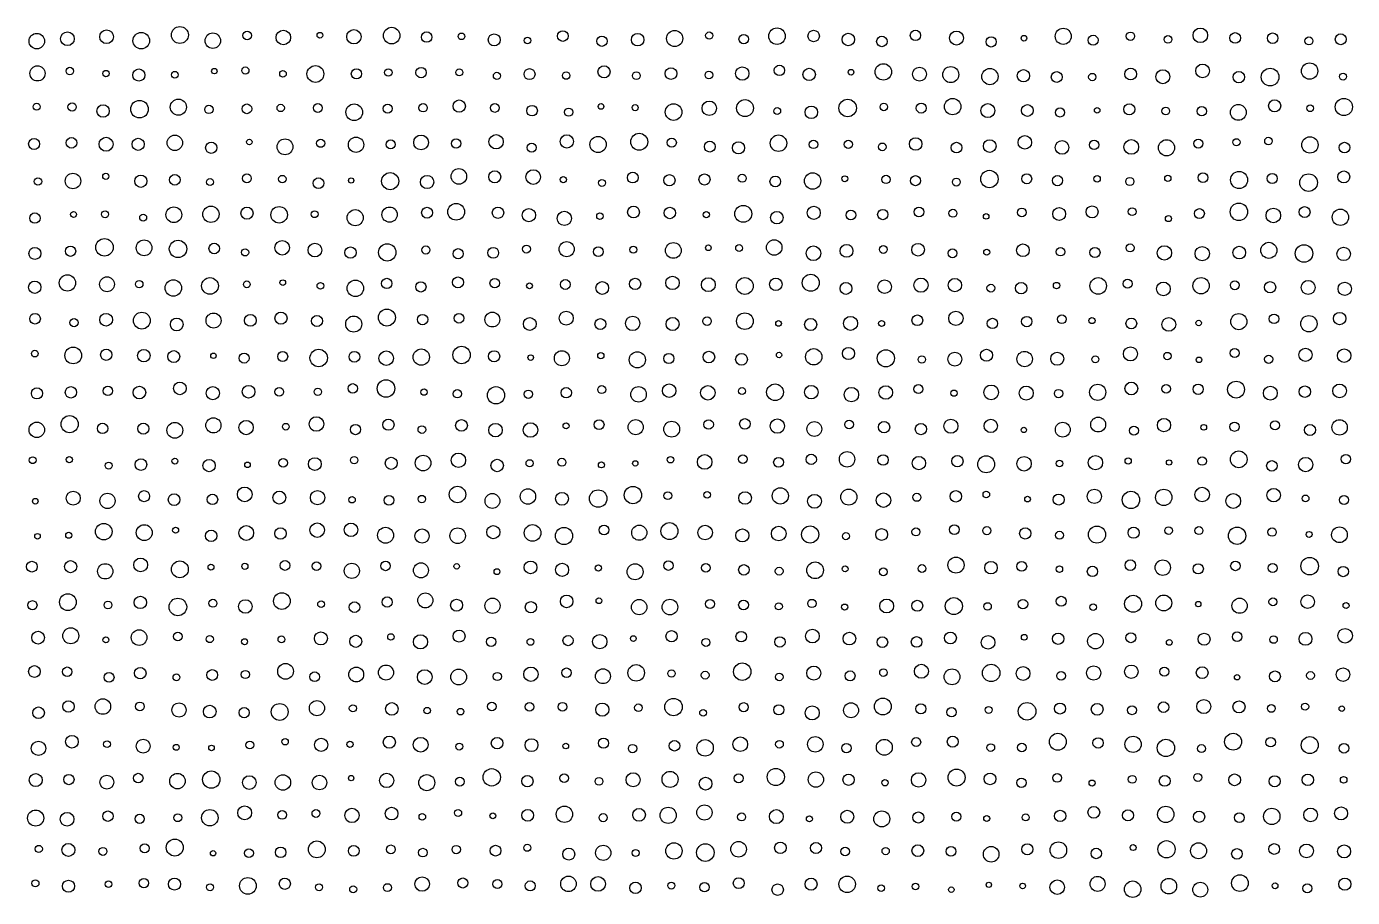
# Model space of a CAD drawing. Extents: x -295 to 305, y -195 to 205.
# Drawn here: x -294.5 to -219.4, y -44.6 to 4.7 of the extents above; entities that cross this region are included whole.
import ezdxf

# ---------------------------------------------------------------- set-up
doc = ezdxf.new("R2010")
doc.units = 0

msp = doc.modelspace()

# ---------------------------------------------------------------- linework, layer by layer
at = {"layer": 'VIA'}
for centre, radius in [((-285.813, 4.1965), 0.4796), ((-273.8267, 4.1605), 0.4696), ((-252.0139, 4.1305), 0.4703), ((-235.8117, 4.1219), 0.4563), ((-228.0515, 4.1787), 0.4118), ((-293.9139, 3.849), 0.4406), ((-292.1802, 3.9865), 0.3886), ((-289.9634, 4.098), 0.3911), ((-288.0017, 3.8728), 0.4675), ((-283.9527, 3.8733), 0.4363), ((-282.0102, 4.1664), 0.247), ((-279.9587, 4.0542), 0.4131), ((-277.8878, 4.1823), 0.1618), ((-275.9636, 4.0972), 0.4053), ((-271.8439, 4.0795), 0.2981), ((-269.873, 4.1192), 0.1865), ((-268.0206, 3.9182), 0.3403), ((-266.14, 3.8865), 0.1905), ((-264.1377, 4.1353), 0.3018), ((-261.9221, 3.8423), 0.2912), ((-259.9005, 3.9312), 0.3562), ((-257.8058, 3.9969), 0.4576), ((-255.8504, 4.1626), 0.2041), ((-253.8978, 3.963), 0.2699), ((-249.9397, 4.139), 0.3253), ((-247.9778, 3.942), 0.3529), ((-246.0766, 3.8298), 0.2964), ((-244.1767, 4.1766), 0.2941), ((-241.8512, 4.0237), 0.3945), ((-239.8917, 3.8054), 0.291), ((-238.0363, 4.0129), 0.1583), ((-234.1228, 3.8982), 0.2859), ((-232.0073, 4.1238), 0.2382), ((-229.8821, 3.9461), 0.2183), ((-226.0795, 4.0296), 0.3032), ((-223.9565, 4.0146), 0.2961), ((-221.903, 3.8588), 0.2243), ((-220.1035, 3.9524), 0.306), ((-293.8766, 2.023), 0.4291), ((-292.0456, 2.1562), 0.2129), ((-288.1399, 1.9288), 0.3435), ((-283.8643, 2.1496), 0.1532), ((-282.1079, 2.1827), 0.2029), ((-278.1441, 1.989), 0.4768), ((-275.8231, 1.996), 0.2894), ((-274.0163, 2.0754), 0.2094), ((-272.1649, 2.0643), 0.293), ((-270.0029, 2.0797), 0.1971), ((-266.0233, 1.9803), 0.3106), ((-261.8059, 2.1133), 0.341), ((-258.0174, 2.0135), 0.3314), ((-253.9781, 2.013), 0.3783), ((-251.8778, 2.1945), 0.2949), ((-250.1931, 1.9643), 0.3513), ((-245.9936, 2.1088), 0.4643), ((-243.9515, 1.9768), 0.3951), ((-242.1799, 1.9523), 0.4537), ((-239.963, 1.8435), 0.4591), ((-231.994, 1.9832), 0.3336), ((-227.9263, 2.1659), 0.3852), ((-224.101, 1.817), 0.4991), ((-221.8664, 2.155), 0.4633), ((-289.9975, 2.0139), 0.1799), ((-286.0995, 1.9487), 0.1895), ((-279.9798, 2.0016), 0.1864), ((-267.8693, 1.8835), 0.2016), ((-263.9484, 1.897), 0.2104), ((-259.9762, 1.8923), 0.2224), ((-255.8692, 1.9312), 0.2185), ((-247.8209, 2.0896), 0.158), ((-238.0643, 1.8916), 0.3461), ((-236.1807, 1.8176), 0.3059), ((-234.168, 1.817), 0.2081), ((-230.1783, 1.8352), 0.3941), ((-225.8736, 1.8134), 0.3234), ((-219.9733, 1.8395), 0.1907), ((-293.9224, 0.1364), 0.1992), ((-291.9143, 0.1209), 0.2361), ((-290.1621, -0.1095), 0.3532), ((-288.1005, -0.0023), 0.4949), ((-285.8997, 0.114), 0.4563), ((-284.1708, -0.0172), 0.235), ((-282.0221, 0.0177), 0.2752), ((-280.1088, 0.0648), 0.2079), ((-278.0085, 0.0653), 0.2501), ((-275.9473, -0.1798), 0.4719), ((-274.0542, 0.0286), 0.2527), ((-272.0447, 0.0786), 0.2366), ((-270.001, 0.169), 0.3477), ((-267.9857, 0.0668), 0.2488), ((-265.8795, -0.0896), 0.299), ((-263.8095, -0.1743), 0.2301), ((-261.9734, 0.1526), 0.1594), ((-260.0429, 0.0837), 0.1725), ((-257.8653, -0.1635), 0.4716), ((-255.8484, 0.0471), 0.4097), ((-253.8255, 0.0588), 0.478), ((-252.0008, -0.1092), 0.1921), ((-250.0695, -0.1805), 0.3511), ((-248.0161, 0.0629), 0.4941), ((-245.9679, 0.1236), 0.2126), ((-243.8481, 0.0611), 0.2848), ((-242.0713, 0.1433), 0.4644), ((-240.082, -0.0852), 0.3967), ((-237.8405, -0.0766), 0.3318), ((-235.9918, -0.1879), 0.2585), ((-233.8894, -0.0679), 0.1556), ((-232.073, -0.0108), 0.3161), ((-230.0081, -0.1087), 0.2194), ((-227.9675, -0.1161), 0.2669), ((-225.9005, -0.1857), 0.4484), ((-223.8446, 0.1841), 0.3425), ((-221.8329, 0.0494), 0.1902), ((-219.9259, 0.1215), 0.4875), ((-286.0997, -1.9071), 0.4361), ((-272.1604, -1.8868), 0.4183), ((-267.9117, -1.8473), 0.4058), ((-263.9109, -1.8299), 0.3776), ((-259.8147, -1.8471), 0.4799), ((-251.9304, -1.9288), 0.4645), ((-237.983, -1.8827), 0.382), ((-294.0656, -1.9718), 0.3126), ((-291.9496, -1.9079), 0.302), ((-289.9936, -1.99), 0.3936), ((-288.1763, -1.9913), 0.3442), ((-284.0416, -2.1868), 0.3166), ((-281.8822, -1.8603), 0.154), ((-279.8622, -2.1333), 0.4463), ((-277.8467, -1.9318), 0.2306), ((-275.8445, -2.0154), 0.4331), ((-273.8785, -1.9988), 0.2562), ((-270.1834, -1.945), 0.2648), ((-265.8976, -2.1778), 0.2598), ((-262.1429, -2.0021), 0.4604), ((-257.9709, -1.8943), 0.2595), ((-255.8191, -2.1215), 0.3078), ((-254.1902, -2.1878), 0.3434), ((-249.9451, -1.996), 0.2415), ((-247.9772, -1.9934), 0.2276), ((-246.057, -2.1354), 0.2164), ((-244.1663, -1.9719), 0.3515), ((-241.8541, -2.1784), 0.3029), ((-239.9711, -2.0913), 0.3558), ((-235.8813, -2.1685), 0.3882), ((-234.0635, -2.0238), 0.2685), ((-231.9583, -2.1388), 0.4154), ((-229.9644, -2.188), 0.458), ((-228.1591, -1.9485), 0.2558), ((-226.0074, -1.8745), 0.2022), ((-224.1945, -1.8056), 0.2131), ((-221.8476, -2.0248), 0.4628), ((-219.8919, -2.1772), 0.2998), ((-291.8672, -4.0686), 0.4406), ((-290.0081, -3.8007), 0.1738), ((-288.0255, -4.0805), 0.3473), ((-286.0984, -4.0018), 0.3025), ((-282.0211, -3.9178), 0.2483), ((-280.0152, -3.9621), 0.2127), ((-273.9114, -4.078), 0.4866), ((-271.823, -4.1254), 0.3745), ((-270.0228, -3.8081), 0.4396), ((-267.9909, -3.833), 0.3391), ((-265.8128, -3.8444), 0.413), ((-260.1785, -3.8768), 0.3044), ((-258.1071, -4.0282), 0.3217), ((-256.1183, -3.9828), 0.3162), ((-253.9836, -3.9127), 0.2273), ((-249.9987, -4.0655), 0.4654), ((-245.8416, -3.9797), 0.233), ((-239.9902, -3.9568), 0.4926), ((-237.8759, -3.9441), 0.28), ((-229.8908, -3.9232), 0.1761), ((-227.9014, -3.8759), 0.2752), ((-225.8568, -4.0099), 0.4839), ((-223.9795, -3.9264), 0.2851), ((-221.9241, -4.1609), 0.4985), ((-219.9302, -3.8389), 0.3374), ((-293.8471, -4.0948), 0.2087), ((-284.11, -4.1272), 0.1956), ((-277.97, -4.1939), 0.3046), ((-276.1211, -4.0406), 0.1503), ((-264.1105, -3.9873), 0.1759), ((-261.925, -4.1783), 0.1963), ((-252.1102, -4.0923), 0.3031), ((-248.1758, -3.9426), 0.1696), ((-244.1746, -4.0499), 0.2841), ((-241.8622, -4.128), 0.2243), ((-236.1362, -4.0486), 0.2893), ((-233.8935, -3.9455), 0.1819), ((-232.0419, -4.0977), 0.2311), ((-294.0208, -6.1663), 0.2961), ((-291.836, -5.9633), 0.1701), ((-290.0502, -5.9543), 0.1947), ((-287.8943, -6.1395), 0.1971), ((-286.1565, -5.9784), 0.4461), ((-284.0598, -5.9533), 0.4607), ((-282.0159, -5.8913), 0.3434), ((-280.1989, -5.9813), 0.4675), ((-278.1891, -5.9487), 0.1925), ((-275.8897, -6.1468), 0.4567), ((-273.9429, -5.972), 0.4317), ((-271.8246, -5.8617), 0.3065), ((-270.1738, -5.8097), 0.4746), ((-267.8079, -5.8632), 0.3222), ((-266.0579, -6.0004), 0.3759), ((-264.0522, -6.1857), 0.4049), ((-262.0374, -6.0621), 0.1842), ((-260.135, -5.8261), 0.3328), ((-258.0812, -5.8775), 0.3232), ((-256.0149, -5.9775), 0.1745), ((-253.9221, -5.9264), 0.4798), ((-252.0196, -6.1418), 0.3537), ((-249.9331, -5.8705), 0.3706), ((-247.8324, -5.996), 0.2751), ((-246.0274, -5.9661), 0.2915), ((-243.9803, -5.8184), 0.2748), ((-242.056, -5.8973), 0.2255), ((-240.1757, -6.0724), 0.1554), ((-238.1533, -5.8435), 0.2459), ((-236.0424, -5.9322), 0.3638), ((-234.1772, -5.817), 0.3384), ((-231.9112, -5.8051), 0.2199), ((-228.1024, -5.9125), 0.2805), ((-225.8702, -5.8124), 0.4925), ((-223.9185, -6.0205), 0.4141), ((-222.1491, -5.8249), 0.3065), ((-220.1218, -6.1229), 0.4615), ((-229.8546, -6.1931), 0.1744), ((-290.0839, -7.8246), 0.4952), ((-287.8417, -7.8522), 0.4451), ((-285.9207, -7.9128), 0.4916), ((-280.0248, -7.8456), 0.4127), ((-263.9208, -7.9231), 0.4288), ((-252.1718, -7.8339), 0.4379), ((-294.0241, -8.1703), 0.3393), ((-292.001, -8.045), 0.29), ((-283.8701, -7.8898), 0.3001), ((-282.1246, -8.1076), 0.2046), ((-278.17, -7.9786), 0.3905), ((-276.156, -8.1228), 0.3189), ((-274.0772, -8.1102), 0.493), ((-271.8898, -7.9714), 0.2302), ((-270.062, -8.1847), 0.2884), ((-268.0789, -8.1344), 0.3088), ((-266.1971, -7.9215), 0.2227), ((-262.1326, -8.0689), 0.274), ((-260.1471, -7.9558), 0.2028), ((-257.8806, -7.9987), 0.4469), ((-255.8984, -7.8474), 0.159), ((-254.1592, -7.8629), 0.1927), ((-249.9527, -8.1607), 0.4131), ((-248.0758, -8.0231), 0.3632), ((-245.9941, -7.9447), 0.2182), ((-244.0255, -7.9597), 0.358), ((-242.0798, -8.1609), 0.2479), ((-240.1405, -8.0982), 0.1703), ((-238.0954, -7.9872), 0.361), ((-235.9677, -8.0694), 0.2413), ((-234.0161, -8.113), 0.2892), ((-232.0248, -7.854), 0.2253), ((-230.0857, -8.1388), 0.4069), ((-227.9449, -8.1802), 0.4046), ((-225.8446, -8.1233), 0.3588), ((-224.1733, -7.9935), 0.4534), ((-222.1803, -8.1727), 0.4956), ((-219.9379, -8.1976), 0.3788), ((-294.0304, -10.0827), 0.3519), ((-292.1804, -9.8377), 0.4619), ((-289.9403, -9.9139), 0.4212), ((-288.1165, -9.9064), 0.2121), ((-286.1864, -10.1244), 0.4644), ((-284.1105, -10.0083), 0.4725), ((-282.0266, -9.918), 0.1924), ((-279.9896, -9.8207), 0.1591), ((-275.88, -10.1418), 0.4672), ((-274.106, -9.8687), 0.2921), ((-270.0734, -9.8081), 0.309), ((-267.9928, -9.8518), 0.2689), ((-263.9923, -9.9274), 0.2777), ((-260.0445, -9.892), 0.319), ((-257.9318, -9.8366), 0.3824), ((-255.9024, -9.9373), 0.3933), ((-253.8314, -10.0115), 0.4766), ((-252.0811, -9.9172), 0.3548), ((-250.1038, -9.8278), 0.4818), ((-245.923, -10.0524), 0.3811), ((-243.8646, -9.9658), 0.4018), ((-241.9457, -9.9624), 0.3784), ((-233.8309, -10.0082), 0.4683), ((-232.1707, -9.8811), 0.2529), ((-228.0069, -9.9963), 0.4598), ((-226.0994, -9.9692), 0.2527), ((-221.9482, -10.093), 0.3959), ((-277.8635, -10.0038), 0.1876), ((-272.1707, -10.0643), 0.291), ((-266.0262, -10.0017), 0.1644), ((-261.9064, -10.1238), 0.3608), ((-248.1118, -10.1516), 0.3359), ((-239.9075, -10.1321), 0.2218), ((-238.1927, -10.1334), 0.3278), ((-236.1873, -9.9871), 0.1816), ((-230.1379, -10.1766), 0.3874), ((-224.1011, -10.0825), 0.3181), ((-219.879, -10.1747), 0.3761), ((-294.0125, -11.8661), 0.3017), ((-291.8064, -12.0842), 0.2311), ((-289.9895, -11.9216), 0.3613), ((-287.9713, -11.9717), 0.4756), ((-285.9924, -12.1902), 0.3621), ((-283.9102, -11.9687), 0.4247), ((-281.8255, -11.9591), 0.3353), ((-280.0928, -11.8348), 0.3417), ((-278.0538, -11.9918), 0.3145), ((-275.9762, -12.1657), 0.4537), ((-274.0946, -11.8009), 0.478), ((-272.0776, -11.9139), 0.293), ((-270.0161, -11.8371), 0.2727), ((-268.1295, -11.9105), 0.4213), ((-266.0086, -12.1595), 0.362), ((-263.9442, -11.834), 0.3956), ((-262.0091, -12.1689), 0.3107), ((-260.1831, -12.1275), 0.4076), ((-257.925, -12.1638), 0.37), ((-255.9756, -12.0014), 0.2437), ((-253.8341, -12.0021), 0.4711), ((-251.9271, -12.1309), 0.1599), ((-250.1092, -12.1886), 0.3442), ((-247.8503, -12.1267), 0.3973), ((-246.0919, -12.1338), 0.1712), ((-244.0699, -11.9524), 0.3036), ((-241.8865, -11.8421), 0.4061), ((-239.8201, -12.1315), 0.2931), ((-237.8765, -12.024), 0.2948), ((-235.89, -11.896), 0.2468), ((-234.1847, -11.968), 0.1727), ((-231.9579, -12.1313), 0.3059), ((-229.8359, -12.188), 0.3887), ((-228.143, -12.1046), 0.156), ((-225.8738, -12.0298), 0.455), ((-223.8778, -11.871), 0.2716), ((-221.9077, -12.1481), 0.4616), ((-220.1645, -11.8566), 0.3505), ((-291.8513, -13.9411), 0.4756), ((-269.8695, -13.9175), 0.4924), ((-247.9672, -13.832), 0.3393), ((-232.0064, -13.8535), 0.4003), ((-294.0313, -13.8407), 0.1877), ((-289.9836, -13.9047), 0.3183), ((-287.8553, -13.9554), 0.3531), ((-286.1638, -14.0061), 0.3367), ((-283.9128, -13.9648), 0.1535), ((-282.1803, -14.0926), 0.2821), ((-279.996, -14.0031), 0.2828), ((-277.9558, -14.0859), 0.4942), ((-275.9358, -14.0202), 0.3056), ((-274.1353, -14.0981), 0.4116), ((-272.1492, -14.0384), 0.4611), ((-268.0272, -13.9886), 0.3146), ((-265.9549, -14.0637), 0.1575), ((-264.1936, -14.1011), 0.4245), ((-261.987, -13.9561), 0.1781), ((-259.9205, -14.1906), 0.4594), ((-258.1375, -14.1169), 0.2859), ((-255.8689, -14.0332), 0.3275), ((-254.022, -14.1648), 0.3325), ((-251.9002, -13.9185), 0.1518), ((-249.9343, -14.0211), 0.4619), ((-245.8542, -14.1051), 0.4859), ((-243.815, -14.1702), 0.2057), ((-241.9469, -14.1532), 0.3946), ((-240.1573, -13.9333), 0.3419), ((-237.9953, -14.149), 0.4375), ((-236.1533, -14.1315), 0.3695), ((-233.9965, -14.1629), 0.1934), ((-229.914, -13.9758), 0.2087), ((-228.1282, -14.1898), 0.1565), ((-226.1076, -13.8054), 0.2575), ((-224.1839, -14.1595), 0.2343), ((-222.0984, -13.9106), 0.3722), ((-219.9093, -13.955), 0.3843), ((-291.9822, -16.0323), 0.3232), ((-289.8862, -15.9476), 0.265), ((-288.1078, -16.0413), 0.3577), ((-285.8158, -15.8112), 0.3564), ((-283.9487, -16.0781), 0.3739), ((-281.9227, -15.9963), 0.3583), ((-280.1909, -16.0045), 0.2496), ((-276.0286, -15.8082), 0.2682), ((-274.1501, -15.8133), 0.4969), ((-267.9215, -16.1983), 0.4884), ((-263.9418, -16.05), 0.2934), ((-261.9336, -15.8791), 0.2261), ((-259.8499, -16.1468), 0.4384), ((-258.1192, -15.9389), 0.3818), ((-255.9284, -16.0579), 0.4107), ((-253.9935, -15.9585), 0.2001), ((-252.1258, -16.028), 0.4735), ((-250.0737, -16.0213), 0.3821), ((-247.8039, -16.1579), 0.4099), ((-245.8566, -16.0409), 0.3847), ((-244.0084, -15.8485), 0.2554), ((-239.8919, -16.0367), 0.4189), ((-237.9094, -16.0746), 0.3997), ((-233.859, -16.0293), 0.4583), ((-231.9575, -15.8141), 0.3594), ((-229.98, -15.837), 0.2435), ((-228.173, -15.8584), 0.2903), ((-226.0283, -15.8764), 0.4768), ((-224.0876, -16.0747), 0.392), ((-222.1323, -15.9934), 0.3245), ((-220.171, -15.9483), 0.3852), ((-293.9082, -16.0922), 0.3149), ((-278.0106, -16.0035), 0.2098), ((-271.9948, -16.0182), 0.1795), ((-270.1084, -16.1148), 0.2349), ((-266.0921, -16.1391), 0.2351), ((-241.9893, -16.0775), 0.1775), ((-236.0741, -16.1032), 0.2392), ((-293.9151, -18.1538), 0.4392), ((-292.056, -17.8342), 0.4837), ((-290.1889, -18.0722), 0.2932), ((-287.8858, -18.0854), 0.3115), ((-286.1023, -18.1802), 0.4494), ((-283.9181, -17.9007), 0.4294), ((-282.0641, -18.0232), 0.4054), ((-279.8127, -17.9747), 0.1888), ((-278.0848, -17.8256), 0.412), ((-275.8709, -18.1409), 0.2889), ((-274.0138, -17.8621), 0.3196), ((-272.1151, -18.1392), 0.2194), ((-269.8741, -17.9036), 0.3311), ((-267.9485, -18.1716), 0.3858), ((-265.9683, -18.1637), 0.4117), ((-263.9538, -17.9275), 0.1697), ((-262.0847, -17.8593), 0.2787), ((-260.0129, -18.0032), 0.427), ((-257.9748, -18.1186), 0.4488), ((-255.8859, -17.8522), 0.27), ((-253.8309, -17.8186), 0.3007), ((-251.995, -17.9426), 0.4066), ((-249.9018, -18.1096), 0.4196), ((-247.9356, -17.8483), 0.2474), ((-245.9564, -18.0029), 0.3208), ((-243.8675, -18.1117), 0.3202), ((-242.1716, -17.9492), 0.3979), ((-239.9134, -17.9328), 0.376), ((-238.0424, -18.1614), 0.1525), ((-235.8366, -18.145), 0.422), ((-233.8342, -17.8534), 0.4206), ((-231.8122, -18.1965), 0.2573), ((-230.1087, -17.8862), 0.3756), ((-227.8597, -18.0117), 0.1623), ((-226.1184, -17.98), 0.2597), ((-223.8237, -17.9042), 0.2562), ((-221.8466, -18.1597), 0.3143), ((-220.1665, -18.0147), 0.4353), ((-270.0462, -19.8758), 0.4078), ((-248.0482, -19.8214), 0.4369), ((-225.8772, -19.8239), 0.4749), ((-294.1478, -19.878), 0.1897), ((-292.0771, -19.8396), 0.1762), ((-289.8444, -20.1793), 0.1979), ((-288.0186, -20.1203), 0.3277), ((-286.0998, -19.9255), 0.1681), ((-284.1605, -20.18), 0.3482), ((-281.9869, -20.1355), 0.1588), ((-279.9637, -20.0231), 0.2418), ((-278.174, -20.0926), 0.3633), ((-275.9522, -19.8675), 0.2096), ((-273.8516, -20.0486), 0.3412), ((-272.0481, -20.033), 0.442), ((-267.8537, -20.1717), 0.3553), ((-266.0174, -20.0481), 0.2039), ((-264.1923, -19.9905), 0.2274), ((-261.9535, -20.1381), 0.17), ((-260.0356, -20.0544), 0.1523), ((-258.0414, -19.8458), 0.1845), ((-256.1088, -19.9712), 0.415), ((-253.9476, -19.8192), 0.2461), ((-251.9246, -19.9905), 0.2794), ((-250.0745, -19.8242), 0.2917), ((-246.0095, -19.8613), 0.2942), ((-243.9837, -20.0379), 0.3782), ((-241.8059, -19.9263), 0.3207), ((-240.1741, -20.1049), 0.48), ((-238.0287, -20.0747), 0.4095), ((-236.0287, -20.0577), 0.1852), ((-233.9879, -20.009), 0.4053), ((-232.1349, -19.9182), 0.1776), ((-229.8184, -20.0027), 0.1502), ((-227.9473, -19.924), 0.2384), ((-224.0002, -20.1945), 0.297), ((-222.0919, -20.1207), 0.4057), ((-219.8107, -19.806), 0.2654), ((-291.8513, -22.0211), 0.3961), ((-289.9126, -22.1739), 0.4331), ((-287.8397, -21.9097), 0.3127), ((-282.1453, -21.8075), 0.414), ((-280.1859, -21.9893), 0.3659), ((-278.0245, -21.9906), 0.4053), ((-270.1017, -21.8154), 0.4648), ((-268.1236, -22.1778), 0.4195), ((-266.113, -21.9267), 0.4343), ((-264.185, -22.0574), 0.3638), ((-262.1371, -22.0433), 0.4934), ((-260.1693, -21.8476), 0.4931), ((-258.1937, -21.8806), 0.2211), ((-255.965, -21.8361), 0.1893), ((-253.8187, -22.0121), 0.3579), ((-251.829, -21.8939), 0.4586), ((-247.9513, -21.9615), 0.4559), ((-245.9866, -22.1379), 0.4093), ((-244.0946, -21.9701), 0.2307), ((-241.8923, -21.9186), 0.3249), ((-240.1656, -21.8109), 0.1876), ((-234.0489, -21.9201), 0.4044), ((-231.9764, -22.1198), 0.4913), ((-230.1217, -21.9783), 0.4656), ((-227.949, -21.8168), 0.4101), ((-226.1895, -22.1823), 0.4188), ((-223.8986, -21.8497), 0.3827), ((-294.0005, -22.1956), 0.1593), ((-286.1409, -22.1087), 0.3322), ((-283.971, -22.0916), 0.2976), ((-276.0674, -22.1137), 0.1794), ((-273.9784, -22.1429), 0.2755), ((-272.1192, -22.0739), 0.2109), ((-249.8947, -22.1996), 0.3914), ((-237.8306, -22.0774), 0.1595), ((-236.0654, -22.1001), 0.3126), ((-222.0946, -22.0354), 0.1917), ((-219.916, -22.1246), 0.2585), ((-292.1041, -24.1199), 0.1719), ((-290.124, -23.9176), 0.4681), ((-287.8309, -23.9739), 0.4507), ((-286.0567, -23.8358), 0.1692), ((-284.0427, -24.1514), 0.3268), ((-282.0591, -23.9931), 0.4165), ((-280.1228, -24.025), 0.3266), ((-278.0416, -23.8315), 0.4082), ((-276.1304, -23.8166), 0.382), ((-274.1725, -24.1226), 0.4502), ((-272.1051, -24.166), 0.4039), ((-270.0912, -24.1501), 0.4416), ((-268.0726, -23.9444), 0.3711), ((-265.8507, -23.9887), 0.4712), ((-264.0708, -24.161), 0.4881), ((-261.8066, -23.8218), 0.2698), ((-259.8106, -23.9761), 0.4285), ((-258.1051, -23.886), 0.4781), ((-256.0862, -23.9712), 0.4126), ((-253.9758, -24.1305), 0.3696), ((-251.9183, -24.0251), 0.4144), ((-250.1397, -24.0795), 0.4855), ((-248.1109, -24.1722), 0.1995), ((-246.0903, -24.0774), 0.3355), ((-244.1489, -23.928), 0.227), ((-241.972, -23.8014), 0.2753), ((-240.1396, -23.8601), 0.2301), ((-237.9607, -24.017), 0.3199), ((-236.0227, -24.1197), 0.2239), ((-233.901, -24.0846), 0.4846), ((-231.8301, -23.9784), 0.3153), ((-229.8488, -23.8561), 0.2134), ((-228.1272, -23.8577), 0.226), ((-225.97, -24.151), 0.4922), ((-223.9883, -23.9457), 0.236), ((-221.8916, -24.0731), 0.1664), ((-220.1765, -24.0933), 0.4452), ((-293.8749, -24.1805), 0.1578), ((-288.0364, -25.8015), 0.3911), ((-241.8821, -25.8091), 0.4548), ((-232.0134, -25.8112), 0.3011), ((-230.1776, -25.9553), 0.4357), ((-221.8652, -25.87), 0.4974), ((-294.1922, -25.8984), 0.3042), ((-291.9996, -25.8987), 0.3432), ((-290.042, -26.1631), 0.4331), ((-285.8136, -26.051), 0.4769), ((-284.0544, -25.9238), 0.1662), ((-282.1371, -25.8831), 0.1738), ((-279.8622, -25.8316), 0.2771), ((-278.087, -25.8679), 0.2439), ((-276.0824, -26.1338), 0.429), ((-274.1732, -25.857), 0.2702), ((-272.1691, -26.1083), 0.4258), ((-270.1452, -25.8819), 0.157), ((-267.8666, -26.1834), 0.1663), ((-265.9668, -25.9428), 0.3615), ((-264.1803, -26.076), 0.3727), ((-262.1279, -25.9761), 0.1734), ((-260.0464, -26.1887), 0.4522), ((-258.1624, -25.8412), 0.2668), ((-256.047, -25.9701), 0.2424), ((-253.8878, -26.0829), 0.2982), ((-251.8913, -26.1533), 0.2209), ((-249.8585, -26.1043), 0.4742), ((-248.1576, -26.0249), 0.1676), ((-245.9963, -26.1932), 0.223), ((-243.8078, -26.0064), 0.2204), ((-239.9031, -25.9595), 0.3542), ((-238.1618, -25.8816), 0.2807), ((-236.0292, -26.0431), 0.1833), ((-234.1563, -26.166), 0.2925), ((-228.1677, -26.0217), 0.2901), ((-226.063, -25.8558), 0.2719), ((-223.961, -25.9807), 0.258), ((-219.9591, -26.1748), 0.2921), ((-292.1547, -27.9107), 0.4739), ((-288.0519, -27.9249), 0.3514), ((-285.9275, -28.1788), 0.4968), ((-283.9448, -27.9691), 0.2225), ((-282.108, -28.1516), 0.3843), ((-280.0397, -27.8464), 0.4732), ((-274.084, -27.9003), 0.2897), ((-271.9206, -27.8085), 0.4263), ((-270.1504, -28.0818), 0.339), ((-268.1186, -28.1141), 0.4312), ((-263.9212, -27.8655), 0.3564), ((-262.0943, -27.8295), 0.1603), ((-259.8167, -28.1901), 0.434), ((-258.0748, -28.1868), 0.44), ((-255.8014, -28.0098), 0.2571), ((-250.0383, -27.9829), 0.2341), ((-245.8052, -28.1264), 0.3937), ((-242.0035, -28.1325), 0.4831), ((-238.0905, -28.0194), 0.2685), ((-235.9242, -27.8605), 0.2823), ((-231.8559, -28.0014), 0.4816), ((-230.1222, -27.9526), 0.4487), ((-225.8287, -28.1101), 0.4306), ((-223.9396, -27.8886), 0.2244), ((-221.9769, -27.8824), 0.3835), ((-294.1597, -28.08), 0.2575), ((-289.8851, -28.0712), 0.2175), ((-277.8227, -28.0227), 0.1907), ((-275.9305, -28.1935), 0.304), ((-265.9468, -28.1923), 0.3173), ((-253.9094, -28.069), 0.2775), ((-251.9116, -28.1482), 0.2009), ((-248.185, -28.1883), 0.1747), ((-244.0749, -28.1139), 0.3114), ((-240.0951, -28.1499), 0.2121), ((-234.1166, -28.196), 0.1871), ((-228.1656, -28.0194), 0.1518), ((-219.8022, -28.0991), 0.1677), ((-293.8399, -29.9169), 0.3601), ((-291.9914, -29.8134), 0.453), ((-290.0029, -30.0433), 0.1682), ((-288.123, -29.9118), 0.4417), ((-285.938, -29.8576), 0.2434), ((-284.1213, -29.9973), 0.2018), ((-282.155, -30.1469), 0.1687), ((-280.0652, -30.017), 0.1956), ((-277.8336, -29.959), 0.3702), ((-275.8606, -30.1262), 0.341), ((-273.8668, -29.8769), 0.1842), ((-272.1938, -30.155), 0.404), ((-270.0104, -29.8304), 0.341), ((-268.1986, -30.1525), 0.2649), ((-265.9726, -30.1582), 0.1917), ((-263.8423, -30.0846), 0.2875), ((-262.0476, -30.1429), 0.4051), ((-260.1466, -29.9699), 0.161), ((-257.9802, -29.8395), 0.3235), ((-256.0384, -30.1884), 0.2283), ((-254.0384, -29.8594), 0.2989), ((-251.8461, -30.1631), 0.2931), ((-250.0125, -29.8315), 0.3879), ((-247.9145, -29.9687), 0.3569), ((-246.0501, -30.1718), 0.3018), ((-244.109, -30.1615), 0.3015), ((-242.1995, -29.9364), 0.3369), ((-240.0634, -30.1831), 0.3865), ((-238.0182, -29.8969), 0.1645), ((-236.0984, -29.9781), 0.3213), ((-233.9897, -30.1166), 0.4395), ((-231.9825, -29.9207), 0.281), ((-227.838, -30.0048), 0.3396), ((-225.9706, -29.8624), 0.2687), ((-223.9051, -30.0256), 0.2119), ((-222.0975, -29.9862), 0.3645), ((-219.856, -29.8127), 0.4134), ((-229.8086, -30.1882), 0.1626), ((-294.047, -31.8349), 0.3322), ((-279.8344, -31.8227), 0.4447), ((-274.1498, -31.8941), 0.4273), ((-259.9849, -31.9117), 0.4688), ((-253.9826, -31.8445), 0.4934), ((-243.8426, -31.8231), 0.3958), ((-239.8906, -31.9153), 0.4927), ((-234.089, -31.9174), 0.4082), ((-231.957, -31.846), 0.3789), ((-292.1936, -31.85), 0.2714), ((-289.8259, -32.1644), 0.2815), ((-288.058, -31.926), 0.325), ((-286.0119, -32.1632), 0.1908), ((-283.9828, -32.0309), 0.3041), ((-282.1124, -32.0027), 0.2338), ((-278.1822, -32.1326), 0.2755), ((-275.8319, -32.0037), 0.4202), ((-271.9534, -32.1482), 0.4171), ((-270.0324, -32.1441), 0.4458), ((-267.8419, -32.1162), 0.2328), ((-265.9441, -31.9886), 0.4062), ((-263.9302, -31.9065), 0.2715), ((-261.8678, -32.0991), 0.42), ((-257.9814, -31.9498), 0.2076), ((-256.0801, -32.0422), 0.2234), ((-251.8844, -32.1431), 0.214), ((-249.9337, -31.9246), 0.3965), ((-247.8776, -32.0816), 0.2805), ((-245.9921, -31.8967), 0.2104), ((-242.1069, -32.1333), 0.4471), ((-238.0855, -31.9476), 0.3885), ((-235.9352, -32.074), 0.2452), ((-230.0905, -31.841), 0.2536), ((-227.945, -31.9003), 0.3341), ((-225.9692, -32.159), 0.1526), ((-223.829, -32.1112), 0.3091), ((-221.8145, -32.0618), 0.2239), ((-219.9745, -32.0114), 0.3847), ((-292.1244, -33.8153), 0.3253), ((-290.1739, -33.8178), 0.4399), ((-288.0767, -33.8082), 0.2475), ((-285.8626, -34.0142), 0.4051), ((-284.1224, -34.1033), 0.3596), ((-280.1646, -34.1217), 0.4771), ((-278.0576, -33.9065), 0.4285), ((-276.023, -33.916), 0.2002), ((-273.8201, -33.9511), 0.3541), ((-268.1543, -33.8138), 0.244), ((-266.0288, -33.8317), 0.2447), ((-264.158, -33.8267), 0.246), ((-261.9029, -33.9927), 0.3735), ((-259.862, -33.8834), 0.2117), ((-257.8719, -33.8459), 0.4926), ((-253.8957, -33.8534), 0.2568), ((-251.91, -34.0015), 0.2883), ((-247.8237, -34.0272), 0.4244), ((-246.0219, -33.8162), 0.4765), ((-243.8686, -33.9488), 0.2847), ((-237.8597, -34.0877), 0.5), ((-235.9987, -33.9304), 0.3118), ((-233.89, -33.9723), 0.3342), ((-231.9165, -34.0238), 0.2538), ((-230.1323, -33.8491), 0.3008), ((-227.8549, -33.8183), 0.4014), ((-225.8608, -33.8384), 0.3429), ((-224.0327, -33.9244), 0.2191), ((-222.1186, -33.8234), 0.2015), ((-293.8166, -34.1709), 0.3302), ((-282.1762, -34.1634), 0.2919), ((-271.8172, -34.0496), 0.1838), ((-269.9314, -34.107), 0.1847), ((-256.1993, -34.1737), 0.1886), ((-250.0178, -34.1793), 0.3967), ((-242.133, -34.139), 0.2616), ((-240.0392, -34.0112), 0.1965), ((-220.0457, -33.9387), 0.1551), ((-293.8167, -36.184), 0.4076), ((-291.9262, -35.8082), 0.3606), ((-289.9379, -35.9446), 0.192), ((-287.8935, -36.0578), 0.3944), ((-286.0197, -36.1249), 0.1675), ((-284.0262, -36.1584), 0.1578), ((-281.8554, -35.9957), 0.2218), ((-279.8598, -35.8086), 0.1831), ((-277.8176, -35.9823), 0.3757), ((-276.1857, -35.9578), 0.1806), ((-273.9579, -35.8302), 0.3437), ((-272.1846, -35.981), 0.4174), ((-270.0008, -36.081), 0.1968), ((-267.8588, -35.8929), 0.3265), ((-265.912, -36.0025), 0.3647), ((-263.9708, -36.0547), 0.1588), ((-261.835, -35.8878), 0.285), ((-260.1919, -36.1942), 0.2356), ((-257.8172, -36.036), 0.2991), ((-256.0857, -36.1552), 0.4664), ((-254.0923, -35.9526), 0.4133), ((-251.8747, -35.9503), 0.2172), ((-249.8465, -35.9554), 0.438), ((-248.0821, -36.1708), 0.2618), ((-245.9387, -36.1244), 0.4511), ((-244.1366, -35.83), 0.2549), ((-242.0662, -35.8055), 0.3081), ((-239.9128, -36.1399), 0.2181), ((-238.1564, -36.137), 0.2379), ((-236.1166, -35.8073), 0.48), ((-233.8375, -35.8792), 0.2956), ((-231.8568, -35.956), 0.461), ((-229.9999, -36.1614), 0.4915), ((-227.9852, -36.1956), 0.2258), ((-226.197, -35.8077), 0.4776), ((-224.0701, -35.8385), 0.2683), ((-221.8536, -35.9968), 0.4804), ((-219.9229, -36.1771), 0.2734), ((-284.0385, -37.9488), 0.4913), ((-268.1616, -37.824), 0.4911), ((-258.0681, -37.9396), 0.4544), ((-252.0841, -37.8035), 0.4862), ((-249.8143, -37.951), 0.4315), ((-241.8475, -37.8397), 0.4787), ((-293.9771, -37.9818), 0.3696), ((-292.0974, -37.9495), 0.2921), ((-289.9516, -38.098), 0.3928), ((-288.172, -37.8658), 0.2697), ((-285.9526, -38.0376), 0.4376), ((-281.8838, -38.1183), 0.3884), ((-279.9837, -38.1165), 0.4385), ((-277.9116, -38.1188), 0.414), ((-276.1195, -37.8674), 0.1532), ((-274.1101, -38.0022), 0.4054), ((-271.8376, -38.1263), 0.4541), ((-269.9689, -38.0679), 0.2518), ((-266.1422, -38.0407), 0.3207), ((-264.0595, -37.874), 0.2409), ((-262.0874, -38.051), 0.2188), ((-260.1588, -37.961), 0.3998), ((-256.0568, -38.1828), 0.3612), ((-254.1849, -37.8754), 0.257), ((-247.9629, -37.962), 0.3167), ((-245.9035, -38.1309), 0.1806), ((-244.0006, -37.9712), 0.4083), ((-239.9562, -37.9142), 0.3307), ((-238.1761, -38.1277), 0.2653), ((-236.1595, -37.8596), 0.2435), ((-234.1792, -38.1473), 0.1694), ((-231.9065, -37.9379), 0.2235), ((-230.0675, -38.0259), 0.3077), ((-228.1949, -37.8289), 0.227), ((-226.1105, -37.9661), 0.3325), ((-223.8435, -38.0476), 0.3176), ((-221.9682, -37.9637), 0.3247), ((-219.9374, -37.9685), 0.1873), ((-293.9794, -40.1298), 0.4552), ((-289.888, -40.0217), 0.2934), ((-284.1187, -40.1133), 0.4641), ((-282.1495, -39.8306), 0.3945), ((-280.0202, -39.9549), 0.2458), ((-278.1135, -39.8682), 0.2218), ((-276.076, -39.9811), 0.4052), ((-273.8318, -39.8759), 0.362), ((-270.0682, -39.8403), 0.201), ((-266.1239, -39.9745), 0.333), ((-264.0471, -39.9167), 0.4627), ((-259.8228, -39.948), 0.3606), ((-258.1744, -39.9776), 0.4595), ((-256.1228, -39.8148), 0.4325), ((-252.0511, -40.048), 0.3944), ((-248.0349, -40.0583), 0.3675), ((-246.0813, -40.1787), 0.4532), ((-235.9853, -40.01), 0.3202), ((-234.0809, -39.8032), 0.333), ((-232.1482, -39.9776), 0.314), ((-230.0053, -39.9219), 0.4612), ((-228.1204, -40.0554), 0.3183), ((-224.0059, -40.0377), 0.4633), ((-221.8098, -39.9517), 0.3845), ((-220.0815, -39.8647), 0.3672), ((-292.1997, -40.1976), 0.3863), ((-288.0898, -40.1719), 0.2586), ((-285.933, -40.1097), 0.2229), ((-272.0922, -40.0572), 0.187), ((-268.1011, -40.0017), 0.1625), ((-261.8581, -40.106), 0.2285), ((-254.0195, -40.064), 0.2264), ((-250.1816, -40.1745), 0.1715), ((-244.0128, -40.0981), 0.3122), ((-241.8651, -40.0489), 0.2539), ((-240.1445, -40.1544), 0.1689), ((-237.9366, -40.089), 0.1934), ((-225.8443, -40.105), 0.2798), ((-293.804, -41.8781), 0.2033), ((-292.1268, -41.9335), 0.3662), ((-290.1687, -42.0173), 0.227), ((-287.8082, -41.8423), 0.2583), ((-286.1048, -41.8021), 0.4813), ((-283.9351, -42.1206), 0.1502), ((-281.9056, -42.1157), 0.25), ((-280.1104, -42.0697), 0.2949), ((-278.0642, -41.9017), 0.4762), ((-275.9731, -41.9874), 0.3052), ((-273.8711, -41.9047), 0.2502), ((-272.0674, -42.0883), 0.2452), ((-270.1723, -41.9142), 0.2375), ((-267.945, -41.9731), 0.3045), ((-266.1498, -41.8109), 0.2001), ((-263.8004, -42.1718), 0.3393), ((-261.8511, -42.0998), 0.4306), ((-260.018, -42.1055), 0.2008), ((-257.8491, -41.9915), 0.4636), ((-256.072, -42.0869), 0.4993), ((-254.1885, -41.8945), 0.4416), ((-251.8226, -41.8138), 0.3281), ((-249.8103, -41.8243), 0.3149), ((-248.154, -42.0184), 0.2427), ((-245.8634, -41.9971), 0.2052), ((-244.0421, -41.9769), 0.331), ((-242.1663, -42.0164), 0.2742), ((-239.8903, -42.1781), 0.4412), ((-237.8457, -41.8948), 0.3156), ((-236.0849, -41.9468), 0.4674), ((-233.9405, -42.1335), 0.2965), ((-231.8559, -41.8022), 0.1666), ((-229.964, -41.8971), 0.4881), ((-228.1531, -41.9838), 0.4522), ((-225.9775, -42.1585), 0.301), ((-223.8701, -41.8828), 0.305), ((-222.0426, -41.99), 0.3891), ((-219.9093, -42.0159), 0.3682), ((-286.1183, -43.8697), 0.3397), ((-281.9634, -43.9705), 0.4743), ((-272.102, -43.8656), 0.4081), ((-269.8016, -43.8039), 0.2847), ((-263.8192, -43.8545), 0.4393), ((-262.1446, -43.8605), 0.4149), ((-254.1794, -43.8142), 0.3105), ((-250.0856, -43.869), 0.3407), ((-248.0431, -43.8786), 0.4679), ((-233.8694, -43.855), 0.4225), ((-225.8083, -43.8122), 0.4709), ((-219.8682, -43.8743), 0.3454), ((-293.99, -43.823), 0.1987), ((-292.1233, -43.9897), 0.3429), ((-289.8557, -43.8713), 0.1818), ((-287.8505, -43.8126), 0.2634), ((-284.1082, -44.0485), 0.1917), ((-279.8753, -43.8497), 0.3145), ((-277.9359, -44.0455), 0.1947), ((-276.0046, -44.1578), 0.1976), ((-274.0646, -44.0693), 0.2249), ((-267.8389, -43.8623), 0.2567), ((-265.9854, -43.9687), 0.2808), ((-260.0222, -44.0788), 0.3214), ((-257.9955, -43.9546), 0.1975), ((-256.1171, -44.0465), 0.2628), ((-251.9775, -44.1837), 0.3241), ((-246.1154, -44.0924), 0.1862), ((-244.1739, -44.0003), 0.1876), ((-242.1484, -44.1818), 0.1551), ((-240.0227, -43.9083), 0.1507), ((-238.1108, -43.9723), 0.1558), ((-236.1526, -44.0434), 0.4107), ((-231.8807, -44.1585), 0.4667), ((-229.835, -43.9853), 0.4423), ((-228.0557, -44.1829), 0.4213), ((-223.8189, -43.9629), 0.1644), ((-221.9949, -44.1084), 0.2593)]:
    msp.add_circle(centre, radius, dxfattribs=at)

doc.saveas('drawing.dxf')
